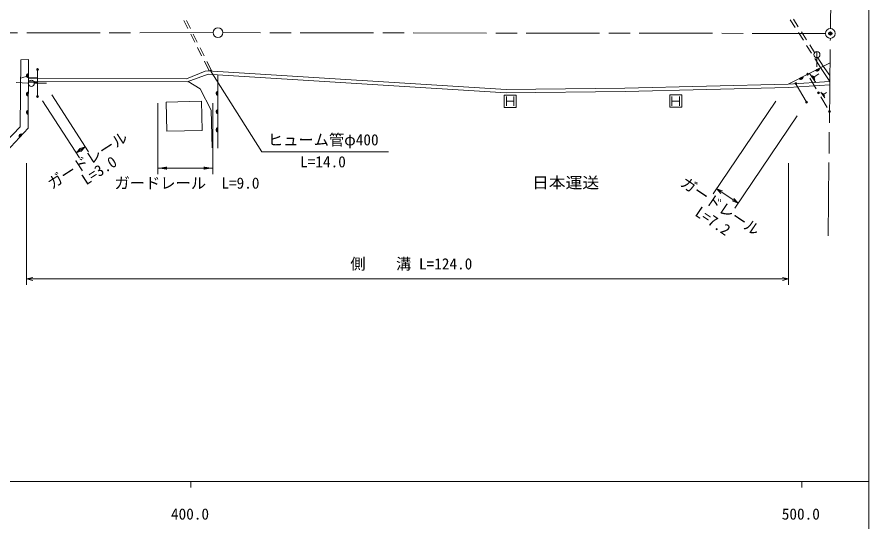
# Model space of a CAD drawing. Units: millimetres, scale not verified. Extents: x 40000 to 680000, y 20000 to 380000.
# Drawn here: x 439527 to 579000, y 198357 to 281076 of the extents above; entities that cross this region are included whole.
import ezdxf
from ezdxf.enums import TextEntityAlignment as Align

# ---------------------------------------------------------------- set-up
doc = ezdxf.new("R2010")
doc.units = ezdxf.units.MM
doc.header["$LTSCALE"] = 1000
doc.header["$PDMODE"] = 32
doc.header["$PDSIZE"] = 500
doc.linetypes.add('CHAIN', pattern=[18.5, 12, -1.5, 3.5, -1.5])
for name, color, linetype, lineweight in [('M-BGD', 7, 'Continuous', 13), ('M-BMK', 2, 'CHAIN', 13), ('M-BMK-SRVR', 3, 'Continuous', 13), ('M-STR-HTXT', 7, 'Continuous', 13), ('M-STR-STRC', 7, 'Continuous', 13), ('M-TTL-BAND', 7, 'Continuous', 13)]:
    doc.layers.add(name, color=color, linetype=linetype, lineweight=lineweight)
doc.layers.add('M-OTRS', color=6, linetype='Continuous')
doc.styles.add('ＭＳ ゴシック', font='')
doc.styles.get('ＭＳ ゴシック').set_extended_font_data('MS Gothic')

# ---------------------------------------------------------------- blocks, each defined once
blk = doc.blocks.new('filled_arrow')
at = {"color": 0, "linetype": 'Continuous', "lineweight": -2}
blk.add_solid([(7.5, 1.25), (0, 0), (7.5, -1.25)], dxfattribs=at)

msp = doc.modelspace()

# ---------------------------------------------------------------- linework, layer by layer
at = {"layer": 'M-BGD'}
for p, q in [((466839, 280531), (467510, 279190)), ((467927, 279170), (467258, 280512)), ((566918, 279372), (566115, 280638)), ((566626, 280746), (567426, 279477)), ((467958, 278296), (468630, 276955)), ((469043, 276933), (468374, 278275)), ((568258, 277261), (567454, 278528)), ((567960, 278631), (568760, 277363)), ((569597, 275150), (568794, 276417)), ((569294, 276517), (570094, 275248)), ((469078, 276061), (469749, 274719)), ((470159, 274695), (469489, 276038)), ((470197, 273825), (470989, 272244)), ((471402, 272203), (470605, 273801)), ((565790, 270094), (572631, 273590)), ((571088, 272801), (570133, 274306)), ((570628, 274403), (571504, 273014)), ((442897, 272354), (442886, 268190)), ((571088, 272801), (572595, 270517)), ((571504, 273014), (572607, 271492)), ((467371, 270445), (441366, 270579)), ((467258, 270975), (441367, 270995)), ((472406, 271586), (472398, 259599)), ((570317, 270351), (569271, 271817)), ((569341, 271068), (570372, 269307)), ((570154, 270787), (569631, 271520)), ((570121, 271040), (569859, 271407)), ((569990, 271223), (570772, 271781)), ((441354, 270246), (439358, 270365)), ((442354, 270217), (444354, 270222)), ((567094, 270040), (568714, 267260)), ((571767, 267815), (571104, 268744)), ((571129, 268012), (572159, 266252)), ((571725, 268136), (571394, 268600)), ((571559, 268368), (572055, 268721))]:
    msp.add_line(p, q, dxfattribs=at)
for points in [[(441378, 274116), (440169, 274065), (440042, 263105), (434003, 256788), (434901, 255990)], [(441378, 274116), (441340, 262846), (434901, 255990)], [(471508, 272192), (470851, 272258), (470302, 272227), (467258, 270975)], [(572595, 270517), (565790, 270094), (539057, 269415), (519611, 269202), (471508, 272192)], [(440134, 271056), (441369, 271432), (441368, 271192), (442865, 271214), (442887, 270395), (441365, 270372)], [(471474, 271644), (470799, 271719), (467371, 270445)], [(572589, 269967), (565814, 269545), (539067, 268866), (519597, 268653), (471474, 271644)], [(471468, 259672), (471311, 265826), (469484, 269288), (467556, 270514)]]:
    msp.add_lwpolyline(points, dxfattribs=at)
msp.add_lwpolyline([(464066, 262380), (469851, 262515), (469739, 267280), (463955, 267145)], close=True, dxfattribs=at)
for centre, radius in [((442897, 272504), 150), ((442897, 272504), 120), ((442897, 272504), 100), ((441854, 270216), 500), ((568963, 271715), 150), ((568963, 271715), 120), ((568963, 271715), 100), ((567018, 270170), 150), ((567018, 270170), 120), ((567018, 270170), 100), ((442885, 268040), 150), ((442885, 268040), 120), ((442885, 268040), 100), ((570750, 268660), 150), ((570750, 268660), 120), ((570750, 268660), 100), ((568789, 267131), 150), ((568789, 267131), 120), ((568789, 267131), 100), ((572538, 265605), 150), ((572538, 265605), 120), ((572538, 265605), 100)]:
    msp.add_circle(centre, radius, dxfattribs=at)
for centre, radius, start, end in [((570522, 272573), 354, 215.86682, 18.27199), ((570522, 272573), 283, 218.09085, 16.04796), ((570522, 272573), 212, 221.83718, 12.30163), ((570522, 272573), 142, 229.54891, 4.5899), ((570522, 272573), 100, 239.86657, 354.27224), ((441423, 271481), 354, 98.60394, 261.00912), ((441423, 271481), 283, 100.82798, 258.78508), ((441423, 271481), 212, 104.57431, 255.03875), ((441423, 271481), 142, 112.28604, 247.32703), ((441423, 271481), 100, 122.6037, 237.00936), ((567850, 271207), 354, 215.86682, 18.27199), ((567850, 271207), 283, 218.09085, 16.04796), ((567850, 271207), 212, 221.83718, 12.30163), ((567850, 271207), 142, 229.54891, 4.5899), ((567850, 271207), 100, 239.86657, 354.27224), ((441413, 268481), 354, 98.60394, 261.00912), ((441413, 268481), 283, 100.82798, 258.78508), ((441413, 268481), 212, 104.57431, 255.03875), ((441413, 268481), 142, 112.28604, 247.32703), ((441413, 268481), 100, 122.6037, 237.00936), ((472458, 268592), 354, 98.75764, 261.16281), ((472458, 268592), 283, 100.98168, 258.93878), ((472458, 268592), 212, 104.728, 255.19245), ((472458, 268592), 142, 112.43973, 247.48072), ((472458, 268592), 100, 122.75739, 237.16306), ((441403, 265481), 354, 98.60394, 261.00912), ((441403, 265481), 283, 100.82798, 258.78508), ((441403, 265481), 212, 104.57431, 255.03875), ((441403, 265481), 142, 112.28604, 247.32703), ((441403, 265481), 100, 122.6037, 237.00936), ((472456, 265592), 354, 98.75764, 261.16281), ((472456, 265592), 283, 100.98168, 258.93878), ((472456, 265592), 212, 104.728, 255.19245), ((472456, 265592), 142, 112.43973, 247.48072), ((472456, 265592), 100, 122.75739, 237.16306), ((472454, 262592), 354, 98.75764, 261.16281), ((472454, 262592), 283, 100.98168, 258.93878), ((472454, 262592), 212, 104.728, 255.19245), ((472454, 262592), 142, 112.43973, 247.48072), ((472454, 262592), 100, 122.75739, 237.16306), ((440214, 261567), 354, 55.59491, 218.00009), ((440214, 261567), 283, 57.81895, 215.77605), ((440214, 261567), 212, 61.56527, 212.02972), ((440214, 261567), 142, 69.277, 204.31799), ((440214, 261567), 100, 79.59466, 194.00033)]:
    msp.add_arc(centre, radius, start, end, dxfattribs=at)
at = {"layer": 'M-BMK'}
for p, q in [((572697, 279181), (573106, 314173)), ((471621, 278518), (372997, 278368)), ((571887, 278382), (473221, 278518)), ((572300, 245233), (572678, 277581))]:
    msp.add_line(p, q, dxfattribs=at)
at = {"layer": 'M-BMK-SRVR'}
for centre in [(472421, 278519), (572687, 278381)]:
    msp.add_circle(centre, 800, dxfattribs=at)
at = {"layer": 'M-OTRS'}
msp.add_point((572687, 278381), dxfattribs=at)
at = {"layer": 'M-STR-HTXT'}
for p, q in [((445214, 268306), (451231, 258979)), ((443717, 267340), (449735, 258013)), ((462578, 266979), (462578, 255325)), ((471578, 266979), (471578, 255325)), ((563741, 267271), (553517, 252129)), ((567253, 264900), (557028, 249758)), ((450689, 259819), (449193, 258854)), ((449193, 258854), (449897, 259606)), ((450689, 259819), (449713, 259487)), ((450689, 259819), (449984, 259067)), ((449193, 258854), (450168, 259186)), ((441099, 257137), (441099, 237179)), ((565836, 257137), (565836, 237179)), ((462578, 256325), (471578, 256325)), ((557588, 250587), (554076, 252958)), ((554076, 252958), (554765, 252191)), ((554076, 252958), (555045, 252606)), ((557588, 250587), (556899, 251354)), ((557588, 250587), (556619, 250939)), ((441099, 238179), (442099, 238429)), ((441099, 238179), (565836, 238179)), ((441099, 238179), (442099, 237929)), ((565836, 238179), (564836, 238429)), ((565836, 238179), (564836, 237929))]:
    msp.add_line(p, q, dxfattribs=at)
msp.add_lwpolyline([(471127, 272382), (479585, 259002), (500335, 259002)], dxfattribs=at)
at = {"layer": 'M-STR-STRC'}
for p, q in [((570481, 275434), (570481, 272934)), ((519259, 266281), (519259, 268281)), ((519259, 268281), (521259, 268281)), ((519634, 268031), (519634, 266531)), ((520884, 268031), (520884, 266531)), ((521259, 268281), (521259, 266281)), ((546377, 266304), (546377, 268304)), ((546377, 268304), (548377, 268304)), ((546752, 268054), (546752, 266554)), ((548002, 268054), (548002, 266554)), ((548377, 268304), (548377, 266304)), ((519634, 267281), (520884, 267281)), ((546752, 267304), (548002, 267304)), ((521259, 266281), (519259, 266281)), ((548377, 266304), (546377, 266304))]:
    msp.add_line(p, q, dxfattribs=at)
msp.add_circle((570481, 274934), 500, dxfattribs=at)
at = {"layer": 'M-TTL-BAND'}
for p, q in [((579000, 20000), (579000, 370000)), ((40000, 205000), (579000, 205000)), ((468000, 205000), (468000, 204000)), ((568000, 205000), (568000, 204000))]:
    msp.add_line(p, q, dxfattribs=at)

# ---------------------------------------------------------------- block references
at = {"layer": 'M-STR-HTXT', "xscale": 200, "yscale": 200}
msp.add_blockref('filled_arrow', (462578, 256325), dxfattribs=at)
at = {"layer": 'M-STR-HTXT', "xscale": 200, "yscale": 200, "rotation": 180}
msp.add_blockref('filled_arrow', (471578, 256325), dxfattribs=at)

# ---------------------------------------------------------------- texts
at = {"layer": 'M-BGD', "style": 'ＭＳ ゴシック', "width": 1.1}
msp.add_text('日本運送', height=1833, dxfattribs=at).set_placement((529328, 252474), align=Align.BOTTOM_CENTER)
at = {"layer": 'M-STR-HTXT', "style": 'ＭＳ ゴシック'}
for s, rotation, p in [('ガードレール', 32.829, (451838, 256395)), (' L=3.0', 32.829, (453237, 254374)), ('ガードレール', 325.971, (553873, 248872)), (' L=7.2', 325.971, (552124, 246799))]:
    msp.add_text(s, height=1833, rotation=rotation, dxfattribs=at).set_placement(p, align=Align.BOTTOM_CENTER)
msp.add_text('ヒューム管φ400', height=1833, dxfattribs=at).set_placement((480585, 259502), align=Align.BOTTOM_LEFT)
for s, p in [('L=14.0', (489615, 255900)), ('ガードレール  L=9.0', (467346, 252410)), ('側\u3000\u3000溝 L=124.0', (504073, 239179))]:
    msp.add_text(s, height=1833, dxfattribs=at).set_placement(p, align=Align.BOTTOM_CENTER)
at = {"layer": 'M-TTL-BAND', "style": 'ＭＳ ゴシック'}
for s, p in [('400.0', (467844, 198195)), ('500.0', (567844, 198195))]:
    msp.add_text(s, height=1833, dxfattribs=at).set_placement(p, align=Align.BOTTOM_CENTER)

doc.saveas('drawing.dxf')
